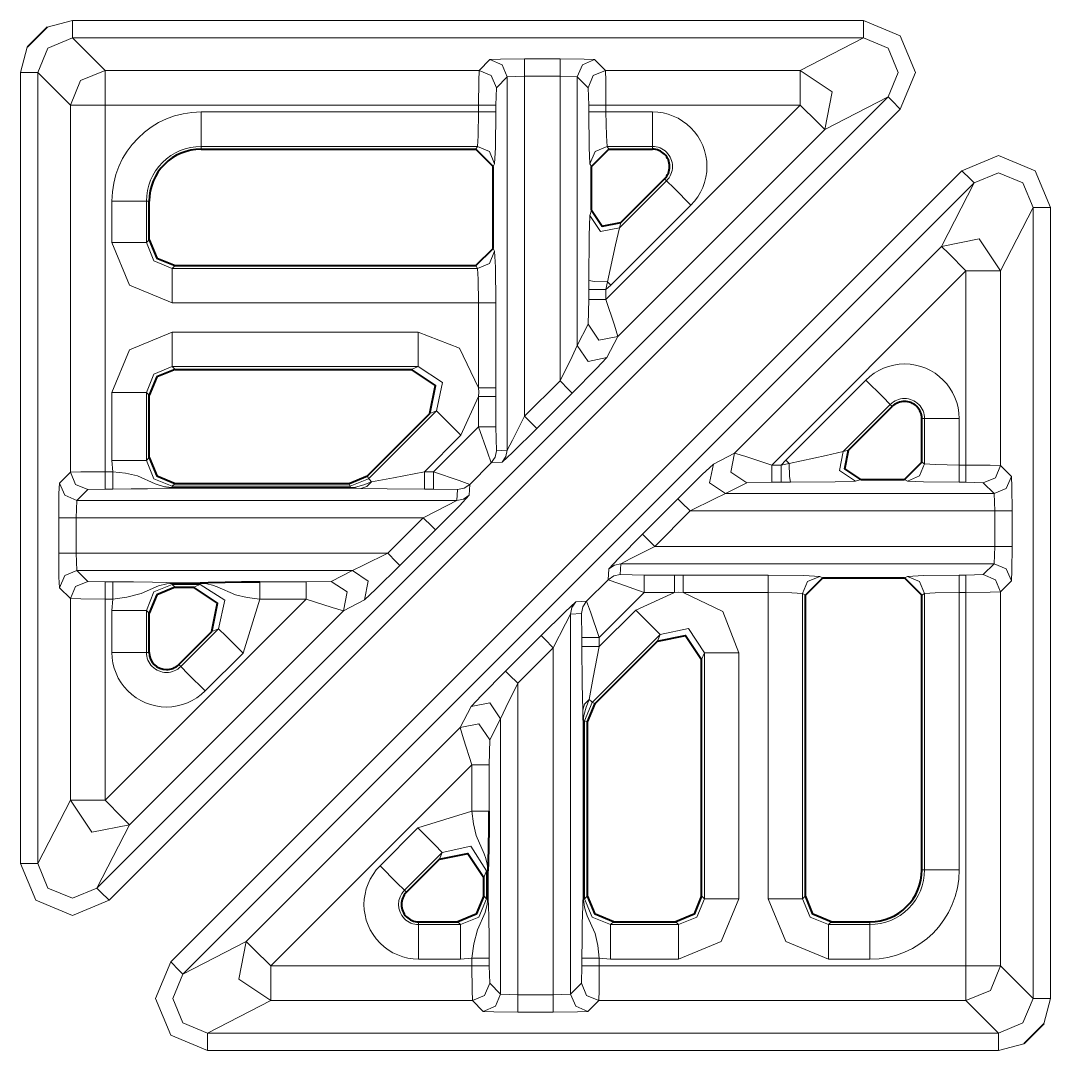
# Model space of a CAD drawing. Header units: millimetres. Extents: x 0 to 2941, y -405 to 1422.
# Drawn here: x 451.78 to 481.55, y 455.9 to 485.68 of the extents above; entities that cross this region are included whole.
import ezdxf

# ---------------------------------------------------------------- set-up
doc = ezdxf.new("R2010")
doc.units = ezdxf.units.MM
doc.layers.add('FINE', color=9, linetype='Continuous')
doc.layers.add('OUTLINE', color=7, linetype='Continuous')

msp = doc.modelspace()

# ---------------------------------------------------------------- linework, layer by layer
at = {"layer": 'FINE', "lineweight": 9}
for p, q in [((452.552, 485.489), (453.279, 485.677)), ((453.279, 485.677), (476.153, 485.677)), ((476.153, 485.177), (453.279, 485.177)), ((453.279, 485.177), (454.223, 484.234)), ((474.32, 484.234), (476.153, 485.177)), ((451.78, 484.178), (451.968, 484.905)), ((465.036, 484.234), (465.351, 484.549)), ((466.351, 484.574), (467.376, 484.574)), ((468.376, 484.549), (468.691, 484.234)), ((451.78, 461.304), (451.78, 484.178)), ((453.223, 483.234), (452.28, 484.178)), ((452.28, 484.178), (452.28, 461.304)), ((454.223, 484.234), (465.036, 484.234)), ((468.691, 484.234), (474.32, 484.234)), ((465.851, 484.049), (465.536, 483.734)), ((466.351, 484.075), (465.851, 484.049)), ((465.851, 484.049), (465.851, 473.261)), ((466.351, 474.237), (466.351, 484.075)), ((467.376, 484.075), (466.351, 484.075)), ((467.876, 484.049), (467.376, 484.075)), ((468.192, 483.734), (467.876, 484.049)), ((467.876, 476.286), (467.876, 484.049)), ((465.536, 483.734), (465.523, 483.234)), ((468.204, 483.234), (468.192, 483.734)), ((453.223, 472.621), (453.223, 483.234)), ((453.987, 460.598), (476.859, 483.47)), ((465.023, 483.234), (454.223, 483.234)), ((465.023, 483.039), (465.023, 483.234)), ((468.204, 483.039), (468.204, 483.234)), ((474.32, 483.234), (468.704, 483.234)), ((468.704, 477.618), (474.32, 483.234)), ((468.704, 483.234), (468.704, 483.039)), ((476.859, 483.47), (475.027, 482.527)), ((477.213, 483.117), (454.34, 460.244)), ((456.998, 483.039), (465.023, 483.039)), ((468.704, 483.039), (470.045, 483.039)), ((475.027, 482.527), (469.045, 476.545)), ((464.986, 482.04), (456.998, 482.04)), ((456.998, 482.04), (456.998, 481.959)), ((464.945, 481.959), (464.986, 482.04)), ((470.045, 481.959), (470.045, 482.04)), ((465.486, 481.54), (465.445, 481.458)), ((468.282, 481.458), (468.242, 481.54)), ((478.993, 481.337), (456.12, 458.464)), ((456.474, 458.11), (479.347, 480.983)), ((469.094, 479.686), (470.456, 481.047)), ((470.456, 481.047), (470.399, 481.105)), ((479.347, 480.983), (478.403, 479.15)), ((454.419, 479.261), (454.419, 480.459)), ((455.498, 480.459), (455.417, 480.459)), ((455.417, 480.459), (455.417, 479.261)), ((471.162, 480.341), (468.846, 478.025)), ((481.553, 457.403), (481.553, 480.277)), ((468.242, 480.039), (468.282, 480.196)), ((469.135, 479.841), (469.094, 479.686)), ((455.417, 479.261), (455.498, 479.342)), ((465.445, 479.093), (465.486, 479.011)), ((478.403, 479.15), (472.421, 473.169)), ((456.248, 478.593), (456.166, 478.512)), ((468.204, 477.898), (468.205, 478.167)), ((473.495, 472.828), (479.11, 478.444)), ((479.11, 478.444), (479.11, 472.828)), ((468.204, 477.618), (468.204, 477.898)), ((468.752, 478.12), (468.704, 477.898)), ((468.846, 478.025), (468.704, 477.898)), ((468.704, 477.898), (468.704, 477.618)), ((468.191, 476.899), (468.204, 477.618)), ((465.023, 477.513), (456.166, 477.513)), ((465.023, 475.06), (465.023, 477.513)), ((465.523, 477.513), (465.523, 475.06)), ((467.876, 476.286), (468.191, 476.899)), ((456.166, 476.673), (463.275, 476.673)), ((469.045, 476.545), (468.73, 475.933)), ((456.166, 475.675), (456.248, 475.593)), ((463.275, 475.675), (456.166, 475.675)), ((463.079, 475.593), (463.275, 475.675)), ((466.351, 474.237), (467.376, 475.263)), ((476.217, 475.286), (473.901, 472.97)), ((454.419, 472.961), (454.419, 474.926)), ((467.73, 474.909), (466.704, 473.883)), ((465.023, 474.805), (464.511, 473.69)), ((465.023, 473.937), (465.023, 474.805)), ((465.523, 474.805), (465.523, 473.937)), ((461.84, 472.431), (463.805, 474.396)), ((463.805, 474.396), (463.608, 474.315)), ((476.924, 474.58), (476.981, 474.522)), ((477.835, 474.169), (477.916, 474.169)), ((478.915, 472.828), (478.915, 474.169)), ((463.72, 472.634), (465.023, 473.937)), ((465.523, 473.937), (465.536, 473.243)), ((464.511, 473.69), (463.455, 472.634)), ((465.536, 473.243), (465.851, 473.261)), ((472.421, 473.169), (471.809, 472.853)), ((454.449, 472.634), (454.419, 472.961)), ((465.389, 472.89), (464.767, 472.268)), ((465.704, 472.908), (465.389, 472.89)), ((473.774, 472.828), (473.495, 472.828)), ((473.901, 472.97), (473.774, 472.828)), ((473.996, 472.876), (473.774, 472.828)), ((479.11, 472.828), (478.915, 472.828)), ((452.908, 472.306), (453.223, 472.621)), ((461.806, 472.513), (461.84, 472.431)), ((463.455, 472.634), (463.72, 472.634)), ((456.248, 472.293), (456.166, 472.212)), ((456.166, 472.212), (461.311, 472.212)), ((461.311, 472.212), (461.277, 472.293)), ((461.311, 472.212), (461.84, 472.431)), ((464.767, 472.268), (464.749, 471.953)), ((472.162, 472), (472.775, 472.315)), ((472.775, 472.315), (473.495, 472.328)), ((473.495, 472.328), (473.774, 472.328)), ((473.774, 472.328), (474.043, 472.328)), ((475.915, 472.365), (476.072, 472.406)), ((477.335, 472.406), (477.417, 472.365)), ((478.915, 472.328), (479.11, 472.328)), ((479.11, 472.328), (479.61, 472.316)), ((479.61, 472.316), (479.925, 472)), ((454.223, 472.134), (453.723, 472.121)), ((454.449, 472.134), (454.223, 472.134)), ((456.166, 472.18), (461.311, 472.18)), ((461.311, 472.163), (456.166, 472.163)), ((463.72, 472.134), (463.455, 472.134)), ((464.414, 472.121), (463.72, 472.134)), ((472.162, 472), (479.925, 472)), ((479.925, 472), (479.951, 471.5)), ((453.408, 471.806), (453.382, 471.306)), ((470.785, 471.854), (469.759, 470.828)), ((470.113, 470.475), (471.139, 471.5)), ((479.951, 471.5), (471.139, 471.5)), ((479.951, 471.5), (479.951, 470.475)), ((480.451, 470.475), (480.451, 471.5)), ((463.42, 471.306), (453.382, 471.306)), ((453.382, 471.306), (453.382, 470.281)), ((462.394, 470.281), (463.42, 471.306)), ((463.774, 470.953), (462.748, 469.927)), ((470.113, 470.475), (479.951, 470.475)), ((479.951, 470.475), (479.925, 469.975)), ((453.382, 470.281), (462.394, 470.281)), ((453.382, 470.281), (453.408, 469.781)), ((469.119, 469.66), (469.137, 469.975)), ((479.925, 469.975), (469.137, 469.975)), ((479.925, 469.975), (479.61, 469.66)), ((461.371, 469.781), (453.408, 469.781)), ((453.408, 469.781), (453.723, 469.465)), ((460.758, 469.465), (461.371, 469.781)), ((468.784, 469.828), (468.766, 469.513)), ((469.813, 469.647), (469.119, 469.66)), ((470.681, 469.647), (469.813, 469.647)), ((473.39, 469.647), (470.936, 469.647)), ((474.97, 469.568), (474.888, 469.609)), ((477.417, 469.609), (477.335, 469.568)), ((479.11, 469.647), (478.915, 469.647)), ((479.61, 469.66), (479.11, 469.647)), ((453.723, 469.465), (454.223, 469.453)), ((454.223, 469.453), (454.449, 469.453)), ((456.166, 469.423), (456.975, 469.423)), ((456.975, 469.407), (456.166, 469.407)), ((456.166, 469.375), (456.248, 469.293)), ((456.975, 469.375), (456.166, 469.375)), ((456.779, 469.293), (456.975, 469.375)), ((458.698, 469.453), (460.039, 469.453)), ((460.039, 469.453), (460.758, 469.465)), ((468.766, 469.513), (468.144, 468.891)), ((480.11, 469.159), (480.425, 469.475)), ((454.419, 468.626), (454.449, 468.953)), ((458.698, 468.953), (458.211, 467.39)), ((470.681, 469.147), (469.566, 468.635)), ((469.813, 469.147), (470.681, 469.147)), ((470.936, 469.147), (473.39, 469.147)), ((474.388, 460.29), (474.388, 469.11)), ((474.388, 469.11), (474.47, 469.069)), ((477.835, 469.069), (477.916, 469.11)), ((477.916, 469.11), (477.916, 461.122)), ((478.915, 461.122), (478.915, 469.147)), ((478.915, 469.147), (479.11, 469.147)), ((479.11, 469.147), (479.11, 458.347)), ((480.11, 458.347), (480.11, 469.159)), ((468.144, 468.891), (467.829, 468.873)), ((454.419, 467.412), (454.419, 468.626)), ((455.498, 468.545), (455.417, 468.626)), ((455.417, 468.626), (455.417, 467.412)), ((467.682, 468.52), (467.998, 468.538)), ((467.682, 457.532), (467.682, 468.52)), ((467.998, 468.538), (468.01, 467.844)), ((469.566, 468.635), (468.51, 467.579)), ((466.829, 467.898), (465.803, 466.872)), ((468.308, 465.964), (470.272, 467.929)), ((470.272, 467.929), (470.191, 467.732)), ((466.157, 466.518), (467.182, 467.544)), ((467.182, 467.544), (467.182, 457.506)), ((455.417, 467.412), (455.498, 467.412)), ((458.211, 467.39), (457.116, 466.295)), ((472.55, 460.29), (472.55, 467.399)), ((466.157, 457.506), (466.157, 466.518)), ((468.389, 465.93), (468.308, 465.964)), ((464.803, 465.848), (464.488, 465.236)), ((465.342, 464.882), (465.657, 465.494)), ((465.657, 465.494), (465.657, 457.532)), ((468.04, 465.434), (468.04, 460.29)), ((468.056, 460.29), (468.056, 465.434)), ((468.088, 465.434), (468.17, 465.401)), ((468.088, 460.29), (468.088, 465.434)), ((464.488, 465.236), (458.306, 459.054)), ((465.329, 464.162), (465.342, 464.882)), ((459.013, 458.347), (464.829, 464.162)), ((464.829, 464.162), (464.829, 462.822)), ((465.329, 462.822), (465.329, 464.162)), ((452.28, 461.304), (453.223, 463.137)), ((464.829, 462.822), (463.266, 462.335)), ((454.93, 462.43), (453.987, 460.598)), ((463.266, 462.335), (462.171, 461.24)), ((463.972, 461.629), (463.891, 461.432)), ((465.283, 461.099), (465.283, 460.29)), ((465.3, 460.29), (465.3, 461.099)), ((477.916, 461.122), (477.835, 461.122)), ((468.17, 460.371), (468.088, 460.29)), ((474.47, 460.371), (474.388, 460.29)), ((463.288, 459.541), (463.288, 459.622)), ((464.502, 459.541), (463.288, 459.541)), ((464.421, 459.622), (464.502, 459.541)), ((468.837, 459.541), (468.919, 459.622)), ((470.802, 459.541), (468.837, 459.541)), ((470.721, 459.622), (470.802, 459.541)), ((475.137, 459.541), (475.219, 459.622)), ((476.335, 459.541), (475.137, 459.541)), ((476.335, 459.622), (476.335, 459.541)), ((458.306, 459.054), (456.474, 458.11)), ((463.288, 458.543), (464.502, 458.543)), ((464.502, 458.543), (464.829, 458.573)), ((468.51, 458.347), (468.51, 458.573)), ((468.51, 458.573), (468.837, 458.543)), ((468.837, 458.543), (470.802, 458.543)), ((475.137, 458.543), (476.335, 458.543)), ((479.11, 458.347), (468.51, 458.347)), ((481.054, 457.403), (480.11, 458.347)), ((467.998, 457.847), (467.682, 457.532)), ((457.18, 456.403), (459.013, 457.347)), ((459.013, 457.347), (464.842, 457.347)), ((464.842, 457.347), (465.157, 457.032)), ((466.157, 457.506), (465.657, 457.532)), ((468.182, 457.032), (468.497, 457.347)), ((468.497, 457.347), (479.11, 457.347)), ((479.11, 457.347), (480.054, 456.403)), ((481.366, 456.676), (481.553, 457.403)), ((466.157, 457.006), (467.182, 457.006)), ((480.054, 456.403), (457.18, 456.403)), ((457.18, 455.904), (480.054, 455.904)), ((480.054, 455.904), (480.781, 456.092))]:
    msp.add_line(p, q, dxfattribs=at)
for points in [[(453.279, 485.177), (453.279, 485.328), (453.279, 485.677)], [(476.153, 485.177), (476.153, 485.328), (476.153, 485.677)], [(476.153, 485.677), (477.214, 485.238), (477.653, 484.178), (477.213, 483.117)], [(453.279, 485.177), (452.572, 484.885), (452.28, 484.178)], [(476.859, 483.47), (477.154, 484.178), (476.861, 484.885), (476.153, 485.177)], [(465.351, 484.549), (465.653, 484.567), (466.351, 484.574)], [(465.851, 484.049), (465.704, 484.402), (465.351, 484.549)], [(466.351, 484.075), (466.351, 484.423), (466.351, 484.574)], [(467.376, 484.075), (467.376, 484.423), (467.376, 484.574)], [(467.376, 484.574), (468.074, 484.567), (468.376, 484.549)], [(467.876, 484.049), (468.023, 484.402), (468.376, 484.549)], [(451.78, 484.178), (452.129, 484.178), (452.28, 484.178)], [(453.223, 483.234), (453.516, 483.941), (454.223, 484.234)], [(454.223, 483.234), (454.223, 483.932), (454.223, 484.234)], [(465.023, 483.234), (465.027, 483.932), (465.036, 484.234)], [(465.536, 483.734), (465.389, 484.087), (465.036, 484.234)], [(468.192, 483.734), (468.338, 484.087), (468.691, 484.234)], [(468.691, 484.234), (468.7, 483.932), (468.704, 483.234)], [(474.32, 484.234), (474.32, 483.932), (474.32, 483.234)], [(474.32, 484.234), (475.242, 483.616), (475.027, 482.527)], [(467.376, 484.075), (467.376, 475.263), (467.725, 475.968), (467.876, 476.286)], [(454.223, 483.234), (453.525, 483.234), (453.223, 483.234)], [(454.223, 483.234), (454.223, 472.634), (454.449, 472.634)], [(465.523, 483.234), (465.372, 483.234), (465.023, 483.234)], [(465.523, 483.234), (465.523, 483.039), (465.512, 482.006), (465.486, 481.54)], [(468.204, 483.234), (468.355, 483.234), (468.704, 483.234)], [(475.027, 482.527), (474.815, 482.738), (474.32, 483.234)], [(476.859, 483.47), (476.965, 483.365), (477.213, 483.117)], [(456.998, 483.039), (456.998, 482.35), (456.998, 482.04)], [(464.986, 482.04), (465.012, 482.35), (465.023, 483.039)], [(465.523, 483.039), (465.372, 483.039), (465.023, 483.039)], [(468.204, 483.039), (468.355, 483.039), (468.704, 483.039)], [(468.242, 481.54), (468.215, 482.006), (468.204, 483.039)], [(468.704, 483.039), (468.715, 482.35), (468.741, 482.04)], [(470.045, 483.039), (470.045, 482.35), (470.045, 482.04)], [(465.486, 481.54), (465.339, 481.893), (464.986, 482.04)], [(468.242, 481.54), (468.388, 481.893), (468.741, 482.04)], [(470.045, 482.04), (468.741, 482.04), (468.782, 481.959)], [(481.553, 480.277), (481.114, 481.338), (480.054, 481.777), (478.993, 481.337)], [(479.347, 480.983), (479.241, 481.089), (478.993, 481.337)], [(479.347, 480.983), (480.054, 481.278), (480.761, 480.985), (481.054, 480.277)], [(471.162, 480.341), (470.675, 480.828), (470.456, 481.047)], [(454.419, 480.459), (455.107, 480.459), (455.417, 480.459)], [(480.11, 478.444), (481.054, 480.277), (481.054, 457.403)], [(481.054, 480.277), (481.205, 480.277), (481.553, 480.277)], [(468.205, 478.167), (468.217, 479.456), (468.242, 480.039)], [(469.094, 479.686), (468.55, 479.58), (468.242, 480.039)], [(469.094, 479.686), (468.977, 479.196), (468.752, 478.12)], [(480.11, 478.444), (479.492, 479.366), (478.403, 479.15)], [(455.417, 479.261), (455.107, 479.261), (454.419, 479.261)], [(456.166, 477.513), (454.93, 478.025), (454.419, 479.261)], [(455.417, 479.261), (455.635, 478.73), (456.166, 478.512)], [(478.403, 479.15), (478.615, 478.939), (479.11, 478.444)], [(464.986, 478.512), (465.339, 478.659), (465.486, 479.011)], [(465.486, 479.011), (465.512, 478.546), (465.523, 477.513)], [(456.166, 478.512), (464.986, 478.512), (464.945, 478.593)], [(456.166, 478.512), (456.166, 478.202), (456.166, 477.513)], [(465.023, 477.513), (465.012, 478.202), (464.986, 478.512)], [(468.752, 478.12), (468.373, 478.132), (468.205, 478.167)], [(480.11, 478.444), (479.808, 478.444), (479.11, 478.444)], [(480.425, 472.5), (480.11, 472.815), (480.11, 478.444)], [(468.704, 477.898), (468.355, 477.898), (468.204, 477.898)], [(468.752, 478.12), (468.799, 478.073), (468.846, 478.025)], [(468.704, 477.618), (468.355, 477.618), (468.204, 477.618)], [(468.704, 477.618), (468.948, 476.871), (469.045, 476.545)], [(465.023, 477.513), (465.372, 477.513), (465.523, 477.513)], [(469.045, 476.545), (468.5, 476.437), (468.191, 476.899)], [(454.419, 474.926), (454.93, 476.162), (456.166, 476.673)], [(456.166, 475.675), (456.166, 475.985), (456.166, 476.673)], [(463.275, 475.675), (463.275, 475.985), (463.275, 476.673)], [(463.275, 476.673), (464.469, 476.208), (465.023, 475.06)], [(468.73, 475.933), (468.185, 475.825), (467.876, 476.286)], [(468.73, 475.933), (468.428, 475.614), (467.73, 474.909)], [(456.166, 475.675), (455.635, 475.457), (455.417, 474.926)], [(463.805, 474.396), (463.98, 475.218), (463.275, 475.675)], [(467.73, 474.909), (467.624, 475.015), (467.376, 475.263)], [(476.217, 475.286), (476.704, 474.799), (476.924, 474.58)], [(455.417, 474.926), (455.107, 474.926), (454.419, 474.926)], [(455.498, 474.844), (455.417, 474.926), (455.417, 472.961), (455.498, 473.042)], [(465.023, 475.06), (465.372, 475.06), (465.523, 475.06)], [(465.023, 474.805), (465.024, 474.933), (465.023, 475.06)], [(465.523, 475.06), (465.523, 474.933), (465.523, 474.805)], [(465.023, 474.805), (465.372, 474.805), (465.523, 474.805)], [(464.511, 473.69), (464.024, 474.177), (463.805, 474.396)], [(475.718, 473.259), (475.562, 473.218), (476.924, 474.58)], [(465.851, 473.261), (466.002, 473.546), (466.351, 474.237)], [(466.704, 473.883), (466.598, 473.989), (466.351, 474.237)], [(477.916, 474.169), (477.916, 472.865), (477.835, 472.906)], [(478.915, 474.169), (478.226, 474.169), (477.916, 474.169)], [(465.023, 473.937), (465.372, 473.937), (465.523, 473.937)], [(465.389, 472.89), (465.275, 473.198), (465.023, 473.937)], [(466.704, 473.883), (466.006, 473.192), (465.704, 472.908)], [(465.389, 472.89), (465.498, 473.052), (465.536, 473.243)], [(465.704, 472.908), (465.813, 473.07), (465.851, 473.261)], [(472.421, 473.169), (472.314, 472.624), (472.775, 472.315)], [(473.495, 472.828), (472.747, 473.072), (472.421, 473.169)], [(475.562, 473.218), (475.072, 473.101), (473.996, 472.876)], [(475.562, 473.218), (475.456, 472.674), (475.915, 472.365)], [(455.417, 472.961), (455.107, 472.961), (454.419, 472.961)], [(455.417, 472.961), (455.635, 472.43), (456.166, 472.212)], [(471.809, 472.853), (471.49, 472.552), (470.785, 471.854)], [(471.809, 472.853), (471.701, 472.309), (472.162, 472)], [(473.495, 472.828), (473.495, 472.479), (473.495, 472.328)], [(473.774, 472.828), (473.774, 472.479), (473.774, 472.328)], [(473.996, 472.876), (473.949, 472.923), (473.901, 472.97)], [(473.996, 472.876), (474.009, 472.497), (474.043, 472.328)], [(477.417, 472.365), (477.769, 472.512), (477.916, 472.865)], [(478.915, 472.828), (478.226, 472.839), (477.916, 472.865)], [(478.915, 472.328), (478.915, 472.479), (478.915, 472.828)], [(479.11, 472.328), (479.11, 472.479), (479.11, 472.828)], [(480.11, 472.815), (479.808, 472.824), (479.11, 472.828)], [(479.61, 472.316), (479.963, 472.462), (480.11, 472.815)], [(453.223, 472.621), (453.525, 472.63), (454.223, 472.634)], [(453.223, 472.621), (453.37, 472.268), (453.723, 472.121)], [(454.223, 472.634), (454.223, 472.285), (454.223, 472.134)], [(454.449, 472.634), (454.449, 472.285), (454.449, 472.134)], [(454.449, 472.634), (454.813, 472.591), (455.156, 472.513), (455.674, 472.288), (455.811, 472.237), (455.918, 472.208), (456.063, 472.185), (456.133, 472.18), (456.166, 472.18)], [(461.927, 472.345), (462.561, 472.46), (463.455, 472.634)], [(463.455, 472.634), (463.455, 472.285), (463.455, 472.134)], [(463.72, 472.634), (463.72, 472.285), (463.72, 472.134)], [(463.72, 472.634), (464.459, 472.383), (464.767, 472.268)], [(452.883, 470.281), (452.883, 471.306), (452.89, 472.004), (452.908, 472.306)], [(452.908, 472.306), (453.055, 471.953), (453.408, 471.806)], [(456.166, 472.18), (456.166, 472.201), (456.166, 472.212)], [(461.311, 472.18), (461.381, 472.182), (461.467, 472.191), (461.706, 472.251), (461.927, 472.345)], [(461.311, 472.18), (461.311, 472.201), (461.311, 472.212)], [(461.927, 472.345), (461.789, 472.206), (461.617, 472.154)], [(461.927, 472.345), (461.866, 472.405), (461.84, 472.431)], [(464.767, 472.268), (464.605, 472.159), (464.414, 472.121)], [(474.043, 472.328), (475.332, 472.341), (475.915, 472.365)], [(477.417, 472.365), (477.882, 472.339), (478.915, 472.328)], [(479.925, 472), (480.279, 472.147), (480.425, 472.5)], [(480.451, 471.5), (480.443, 472.198), (480.425, 472.5)], [(453.723, 472.121), (453.408, 471.806), (464.396, 471.806), (464.414, 472.121)], [(456.166, 472.163), (456.153, 472.163), (456.126, 472.163), (456.067, 472.162), (456.018, 472.16), (455.944, 472.158), (455.45, 472.143), (454.979, 472.137), (454.449, 472.134)], [(456.166, 472.18), (456.166, 472.168), (456.166, 472.163)], [(461.311, 472.18), (461.311, 472.168), (461.311, 472.163)], [(461.617, 472.154), (461.478, 472.159), (461.371, 472.163), (461.337, 472.163), (461.311, 472.163)], [(463.455, 472.134), (462.381, 472.14), (461.617, 472.154)], [(464.749, 471.953), (464.465, 471.651), (463.774, 470.953)], [(464.749, 471.953), (464.587, 471.844), (464.396, 471.806)], [(471.139, 471.5), (471.844, 471.849), (472.162, 472)], [(463.42, 471.306), (464.111, 471.655), (464.396, 471.806)], [(470.785, 471.854), (470.891, 471.748), (471.139, 471.5)], [(479.951, 471.5), (480.3, 471.5), (480.451, 471.5)], [(452.883, 471.306), (453.034, 471.306), (453.382, 471.306)], [(463.42, 471.306), (463.668, 471.059), (463.774, 470.953)], [(469.759, 470.828), (469.069, 470.13), (468.784, 469.828)], [(469.759, 470.828), (469.865, 470.722), (470.113, 470.475)], [(469.137, 469.975), (469.422, 470.125), (470.113, 470.475)], [(479.951, 470.475), (480.3, 470.475), (480.451, 470.475)], [(480.425, 469.475), (480.443, 469.777), (480.451, 470.475)], [(453.382, 470.281), (453.034, 470.281), (452.883, 470.281)], [(452.908, 469.281), (452.89, 469.583), (452.883, 470.281)], [(461.371, 469.781), (461.69, 469.932), (462.394, 470.281)], [(462.394, 470.281), (462.642, 470.033), (462.748, 469.927)], [(462.748, 469.927), (462.043, 469.229), (461.724, 468.927)], [(468.784, 469.828), (468.946, 469.937), (469.137, 469.975)], [(479.925, 469.975), (480.279, 469.828), (480.425, 469.475)], [(453.408, 469.781), (453.055, 469.634), (452.908, 469.281)], [(461.371, 469.781), (461.832, 469.472), (461.724, 468.927)], [(468.766, 469.513), (468.928, 469.621), (469.119, 469.66)], [(469.813, 469.147), (469.813, 469.496), (469.813, 469.647)], [(470.681, 469.147), (470.681, 469.496), (470.681, 469.647)], [(470.936, 469.647), (470.809, 469.647), (470.681, 469.647)], [(470.936, 469.147), (470.936, 469.496), (470.936, 469.647)], [(473.39, 469.147), (473.39, 469.496), (473.39, 469.647)], [(474.888, 469.609), (474.422, 469.636), (473.39, 469.647)], [(474.388, 469.11), (474.535, 469.463), (474.888, 469.609)], [(478.915, 469.647), (477.882, 469.636), (477.417, 469.609)], [(477.417, 469.609), (477.769, 469.463), (477.916, 469.11)], [(478.915, 469.647), (478.915, 469.496), (478.915, 469.147)], [(479.11, 469.647), (479.11, 469.496), (479.11, 469.147)], [(479.61, 469.66), (479.963, 469.513), (480.11, 469.159)], [(453.223, 463.137), (453.223, 468.966), (452.908, 469.281)], [(453.723, 469.465), (453.37, 469.319), (453.223, 468.966)], [(454.223, 469.453), (454.223, 469.302), (454.223, 468.953)], [(454.449, 469.453), (454.449, 469.302), (454.449, 468.953)], [(454.449, 469.453), (455.041, 469.45), (455.589, 469.44), (455.997, 469.427), (456.105, 469.424), (456.139, 469.424), (456.166, 469.423)], [(456.166, 469.407), (456.096, 469.405), (456.009, 469.396), (455.77, 469.336), (455.27, 469.114), (454.856, 469.003), (454.449, 468.953)], [(456.166, 469.375), (455.635, 469.157), (455.417, 468.626)], [(456.166, 469.423), (456.166, 469.419), (456.166, 469.407)], [(456.166, 469.407), (456.166, 469.386), (456.166, 469.375)], [(456.975, 469.423), (456.975, 469.419), (456.975, 469.407)], [(458.698, 468.953), (458.335, 468.995), (457.993, 469.073), (457.465, 469.303), (457.326, 469.353), (457.166, 469.391), (457.084, 469.402), (457.012, 469.406), (456.975, 469.407)], [(456.975, 469.407), (456.975, 469.386), (456.975, 469.375)], [(457.505, 468.096), (457.68, 468.918), (456.975, 469.375)], [(458.698, 469.453), (458.698, 469.302), (458.698, 468.953)], [(460.039, 469.453), (460.039, 469.302), (460.039, 468.953)], [(460.758, 469.465), (461.22, 469.157), (461.112, 468.612)], [(468.766, 469.513), (469.074, 469.398), (469.813, 469.147)], [(454.223, 468.953), (453.525, 468.957), (453.223, 468.966)], [(454.223, 463.137), (460.039, 468.953), (458.698, 468.953)], [(454.449, 468.953), (454.223, 468.953), (454.223, 463.137)], [(461.112, 468.612), (460.786, 468.709), (460.039, 468.953)], [(468.51, 467.579), (468.51, 467.844), (469.813, 469.147)], [(470.681, 469.147), (470.809, 469.148), (470.936, 469.147)], [(472.55, 467.399), (472.085, 468.593), (470.936, 469.147)], [(473.39, 469.147), (474.078, 469.136), (474.388, 469.11)], [(473.39, 469.147), (473.39, 460.29), (473.901, 459.054), (475.137, 458.543)], [(477.916, 469.11), (478.226, 469.136), (478.915, 469.147)], [(479.11, 469.147), (479.808, 469.151), (480.11, 469.159)], [(461.724, 468.927), (461.112, 468.612), (454.93, 462.43)], [(467.829, 468.873), (467.527, 468.588), (466.829, 467.898)], [(467.829, 468.873), (467.72, 468.711), (467.682, 468.52)], [(468.144, 468.891), (468.036, 468.729), (467.998, 468.538)], [(468.51, 467.844), (468.259, 468.583), (468.144, 468.891)], [(454.419, 468.626), (455.107, 468.626), (455.417, 468.626)], [(467.182, 467.544), (467.531, 468.235), (467.682, 468.52)], [(469.566, 468.635), (470.053, 468.148), (470.272, 467.929)], [(456.352, 467.058), (456.41, 467.001), (457.505, 468.096), (457.309, 468.015)], [(457.505, 468.096), (457.724, 467.877), (458.211, 467.39)], [(470.272, 467.929), (471.094, 468.104), (471.551, 467.399)], [(467.182, 467.544), (466.935, 467.792), (466.829, 467.898)], [(468.51, 467.844), (468.161, 467.844), (468.01, 467.844)], [(468.01, 467.844), (468.01, 467.579), (468.016, 466.505), (468.031, 465.741)], [(468.51, 467.579), (468.161, 467.579), (468.01, 467.579)], [(468.221, 466.051), (468.336, 466.685), (468.51, 467.579)], [(455.417, 467.412), (455.107, 467.412), (454.419, 467.412)], [(471.47, 467.203), (471.551, 467.399), (471.551, 460.29), (471.47, 460.371)], [(471.551, 467.399), (471.861, 467.399), (472.55, 467.399)], [(456.41, 467.001), (456.629, 466.781), (457.116, 466.295)], [(465.803, 466.872), (465.105, 466.167), (464.803, 465.848)], [(466.157, 466.518), (465.909, 466.766), (465.803, 466.872)], [(465.657, 465.494), (465.808, 465.813), (466.157, 466.518)], [(468.221, 466.051), (468.082, 465.912), (468.031, 465.741)], [(468.056, 465.434), (468.058, 465.505), (468.067, 465.591), (468.127, 465.829), (468.221, 466.051)], [(468.056, 465.434), (468.078, 465.434), (468.088, 465.434), (468.308, 465.964)], [(468.221, 466.051), (468.281, 465.99), (468.308, 465.964)], [(465.657, 465.494), (465.348, 465.956), (464.803, 465.848)], [(468.031, 465.741), (468.036, 465.602), (468.039, 465.495), (468.039, 465.461), (468.04, 465.434)], [(468.056, 465.434), (468.045, 465.434), (468.04, 465.434)], [(465.342, 464.882), (465.033, 465.344), (464.488, 465.236)], [(464.488, 465.236), (464.585, 464.91), (464.829, 464.162)], [(465.329, 464.162), (465.178, 464.162), (464.829, 464.162)], [(454.223, 463.137), (453.525, 463.137), (453.223, 463.137)], [(454.93, 462.43), (453.841, 462.215), (453.223, 463.137)], [(454.93, 462.43), (454.719, 462.642), (454.223, 463.137)], [(465.329, 462.822), (465.178, 462.822), (464.829, 462.822)], [(464.829, 462.822), (464.871, 462.459), (464.949, 462.116), (465.179, 461.589), (465.229, 461.45), (465.267, 461.29), (465.278, 461.208), (465.283, 461.136), (465.283, 461.099)], [(463.972, 461.629), (463.753, 461.848), (463.266, 462.335)], [(463.972, 461.629), (464.794, 461.804), (465.251, 461.099)], [(462.935, 460.476), (462.877, 460.533), (463.972, 461.629)], [(451.78, 461.304), (452.129, 461.304), (452.28, 461.304)], [(454.34, 460.244), (453.279, 459.804), (452.219, 460.243), (451.78, 461.304)], [(452.28, 461.304), (452.572, 460.596), (453.279, 460.303), (453.987, 460.598)], [(462.877, 460.533), (462.658, 460.753), (462.171, 461.24)], [(465.17, 460.903), (465.251, 461.099), (465.251, 460.29), (465.17, 460.371)], [(465.283, 461.099), (465.262, 461.099), (465.251, 461.099)], [(465.3, 461.099), (465.295, 461.099), (465.283, 461.099)], [(478.915, 461.122), (478.226, 461.122), (477.916, 461.122)], [(454.34, 460.244), (454.092, 460.492), (453.987, 460.598)], [(465.251, 460.29), (465.033, 459.759), (464.502, 459.541)], [(465.283, 460.29), (465.281, 460.22), (465.272, 460.133), (465.212, 459.893), (464.99, 459.393), (464.879, 458.98), (464.829, 458.573)], [(465.283, 460.29), (465.262, 460.29), (465.251, 460.29)], [(465.3, 460.29), (465.295, 460.29), (465.283, 460.29)], [(465.329, 458.347), (465.329, 458.573), (465.326, 459.165), (465.317, 459.713), (465.304, 460.121), (465.3, 460.229), (465.3, 460.263), (465.3, 460.29)], [(468.04, 460.29), (468.04, 460.278), (468.039, 460.25), (468.038, 460.191), (468.036, 460.142), (468.034, 460.068), (468.02, 459.574), (468.013, 459.103), (468.01, 458.573)], [(468.056, 460.29), (468.045, 460.29), (468.04, 460.29)], [(468.056, 460.29), (468.078, 460.29), (468.088, 460.29)], [(468.51, 458.573), (468.467, 458.937), (468.389, 459.28), (468.164, 459.798), (468.114, 459.935), (468.084, 460.041), (468.061, 460.187), (468.057, 460.257), (468.056, 460.29)], [(468.837, 459.541), (468.306, 459.759), (468.088, 460.29)], [(471.551, 460.29), (471.333, 459.759), (470.802, 459.541)], [(470.802, 458.543), (472.038, 459.054), (472.55, 460.29)], [(471.551, 460.29), (471.861, 460.29), (472.55, 460.29)], [(474.388, 460.29), (474.078, 460.29), (473.39, 460.29)], [(475.137, 459.541), (474.606, 459.759), (474.388, 460.29)], [(463.288, 459.541), (463.288, 459.231), (463.288, 458.543)], [(464.502, 458.543), (464.502, 459.231), (464.502, 459.541)], [(468.837, 459.541), (468.837, 459.231), (468.837, 458.543)], [(470.802, 459.541), (470.802, 459.231), (470.802, 458.543)], [(475.137, 459.541), (475.137, 459.231), (475.137, 458.543)], [(476.335, 458.543), (476.335, 459.231), (476.335, 459.541)], [(458.306, 459.054), (458.091, 457.965), (459.013, 457.347)], [(458.306, 459.054), (458.518, 458.842), (459.013, 458.347)], [(464.829, 458.573), (464.829, 458.347), (459.013, 458.347)], [(465.329, 458.573), (465.178, 458.573), (464.829, 458.573)], [(468.01, 458.573), (468.01, 458.347), (467.998, 457.847)], [(468.51, 458.573), (468.161, 458.573), (468.01, 458.573)], [(456.12, 458.464), (455.68, 457.403), (456.119, 456.343), (457.18, 455.904)], [(456.12, 458.464), (456.368, 458.216), (456.474, 458.11)], [(459.013, 458.347), (459.013, 457.649), (459.013, 457.347)], [(465.329, 458.347), (465.178, 458.347), (464.829, 458.347)], [(464.829, 458.347), (464.833, 457.649), (464.842, 457.347)], [(465.657, 457.532), (465.342, 457.847), (465.329, 458.347)], [(468.51, 458.347), (468.161, 458.347), (468.01, 458.347)], [(468.497, 457.347), (468.507, 457.649), (468.51, 458.347)], [(479.11, 457.347), (479.817, 457.64), (480.11, 458.347)], [(479.11, 458.347), (479.808, 458.347), (480.11, 458.347)], [(479.11, 458.347), (479.11, 457.649), (479.11, 457.347)], [(457.18, 456.403), (456.472, 456.696), (456.179, 457.403), (456.474, 458.11)], [(465.342, 457.847), (465.195, 457.494), (464.842, 457.347)], [(468.497, 457.347), (468.144, 457.494), (467.998, 457.847)], [(465.657, 457.532), (465.51, 457.178), (465.157, 457.032)], [(467.682, 457.532), (467.182, 457.506), (466.157, 457.506)], [(466.157, 457.506), (466.157, 457.157), (466.157, 457.006)], [(467.182, 457.006), (467.182, 457.157), (467.182, 457.506)], [(468.182, 457.032), (467.829, 457.178), (467.682, 457.532)], [(481.054, 457.403), (480.761, 456.696), (480.054, 456.403)], [(481.054, 457.403), (481.205, 457.403), (481.553, 457.403)], [(465.157, 457.032), (465.459, 457.014), (466.157, 457.006)], [(467.182, 457.006), (467.88, 457.014), (468.182, 457.032)], [(457.18, 455.904), (457.18, 456.253), (457.18, 456.403)], [(480.054, 455.904), (480.054, 456.253), (480.054, 456.403)]]:
    msp.add_lwpolyline(points, dxfattribs=at)
for points in [[(456.998, 483.038, 0.414204), (454.419, 480.459)], [(471.162, 480.341, 0.414214), (471.162, 482.576, 0.198712), (470.045, 483.039)], [(456.998, 482.04, 0.414214), (455.417, 480.459)], [(470.456, 481.047, 0.414492), (470.456, 481.87, 0.199195), (470.045, 482.04)], [(478.915, 474.169, 0.414198), (477.335, 475.749, 0.198948), (476.217, 475.286)], [(477.916, 474.169, 0.414214), (477.335, 474.75, 0.198816), (476.924, 474.58)], [(454.419, 467.412, 0.414238), (455.999, 465.832, 0.198886), (457.116, 466.295)], [(455.417, 467.412, 0.414235), (455.999, 466.831, 0.198835), (456.41, 467.001)], [(462.171, 461.24, 0.414152), (462.171, 459.005, 0.199042), (463.288, 458.543)], [(476.335, 459.541, 0.414222), (477.916, 461.122)], [(476.335, 458.542, 0.414209), (478.915, 461.122)], [(462.877, 460.534, 0.41388), (462.877, 459.711, 0.198553), (463.288, 459.541)]]:
    msp.add_lwpolyline(points, format="xyb", dxfattribs=at)
at = {"layer": 'OUTLINE', "lineweight": 40}
for p, q in [((452.552, 485.489), (451.968, 484.905)), ((456.998, 481.959), (464.945, 481.959)), ((465.445, 481.458), (464.945, 481.959)), ((468.782, 481.959), (468.282, 481.458)), ((468.782, 481.959), (470.045, 481.959)), ((465.445, 479.093), (465.445, 481.458)), ((468.282, 480.196), (468.282, 481.458)), ((469.135, 479.841), (470.399, 481.105)), ((455.498, 479.342), (455.498, 480.459)), ((464.945, 478.593), (465.445, 479.093)), ((456.248, 478.593), (464.945, 478.593)), ((456.248, 475.593), (463.079, 475.593)), ((455.498, 473.042), (455.498, 474.844)), ((461.806, 472.513), (463.608, 474.315)), ((475.718, 473.259), (476.981, 474.522)), ((477.835, 472.906), (477.835, 474.169)), ((477.835, 472.906), (477.335, 472.406)), ((461.277, 472.293), (461.806, 472.513)), ((456.248, 472.293), (461.277, 472.293)), ((476.072, 472.406), (477.335, 472.406)), ((474.47, 469.069), (474.97, 469.568)), ((474.97, 469.568), (477.335, 469.568)), ((477.335, 469.568), (477.835, 469.069)), ((456.248, 469.293), (456.779, 469.293)), ((474.47, 460.371), (474.47, 469.069)), ((477.835, 461.122), (477.835, 469.069)), ((455.498, 467.412), (455.498, 468.545)), ((468.389, 465.93), (470.191, 467.732)), ((471.47, 460.371), (471.47, 467.203)), ((468.17, 465.401), (468.389, 465.93)), ((468.17, 460.371), (468.17, 465.401)), ((462.935, 460.476), (463.891, 461.432)), ((465.17, 460.371), (465.17, 460.903)), ((463.288, 459.622), (464.421, 459.622)), ((468.919, 459.622), (470.721, 459.622)), ((475.219, 459.622), (476.335, 459.622)), ((481.366, 456.676), (480.781, 456.092))]:
    msp.add_line(p, q, dxfattribs=at)
for points in [[(456.998, 481.959, 0.414239), (455.499, 480.459)], [(470.399, 481.105, 0.414278), (470.399, 481.812, 0.198614), (470.045, 481.959)], [(477.835, 474.169, 0.414239), (477.335, 474.669, 0.198897), (476.981, 474.522)], [(455.499, 467.412, 0.414163), (455.999, 466.912, 0.19892), (456.352, 467.058), (457.309, 468.015)], [(476.335, 459.622, 0.414214), (477.835, 461.122)], [(462.935, 460.476, 0.414214), (462.935, 459.769, 0.198995), (463.288, 459.622)]]:
    msp.add_lwpolyline(points, format="xyb", dxfattribs=at)
for points in [[(468.282, 480.196), (468.591, 479.733), (469.135, 479.841)], [(455.498, 479.342), (455.718, 478.813), (456.248, 478.593)], [(456.248, 475.593), (455.718, 475.374), (455.498, 474.844)], [(463.608, 474.315), (463.773, 475.132), (463.079, 475.593)], [(476.072, 472.406), (475.609, 472.714), (475.718, 473.259)], [(455.498, 473.042), (455.718, 472.513), (456.248, 472.293)], [(456.248, 469.293), (455.718, 469.074), (455.498, 468.545)], [(457.309, 468.015), (457.473, 468.832), (456.779, 469.293)], [(456.975, 469.423), (456.99, 469.424), (457.019, 469.424), (457.053, 469.424), (457.125, 469.426), (457.2, 469.429), (457.699, 469.444), (458.168, 469.45), (458.698, 469.453)], [(470.191, 467.732), (471.008, 467.897), (471.47, 467.203)], [(465.3, 461.099), (465.3, 461.114), (465.3, 461.143), (465.301, 461.177), (465.303, 461.249), (465.305, 461.324), (465.32, 461.822), (465.326, 462.292), (465.329, 462.822)], [(463.891, 461.432), (464.708, 461.597), (465.17, 460.903)], [(465.17, 460.371), (464.95, 459.842), (464.421, 459.622)], [(468.919, 459.622), (468.389, 459.842), (468.17, 460.371)], [(471.47, 460.371), (471.25, 459.842), (470.721, 459.622)], [(475.219, 459.622), (474.689, 459.842), (474.47, 460.371)]]:
    msp.add_lwpolyline(points, dxfattribs=at)

doc.saveas('drawing.dxf')
